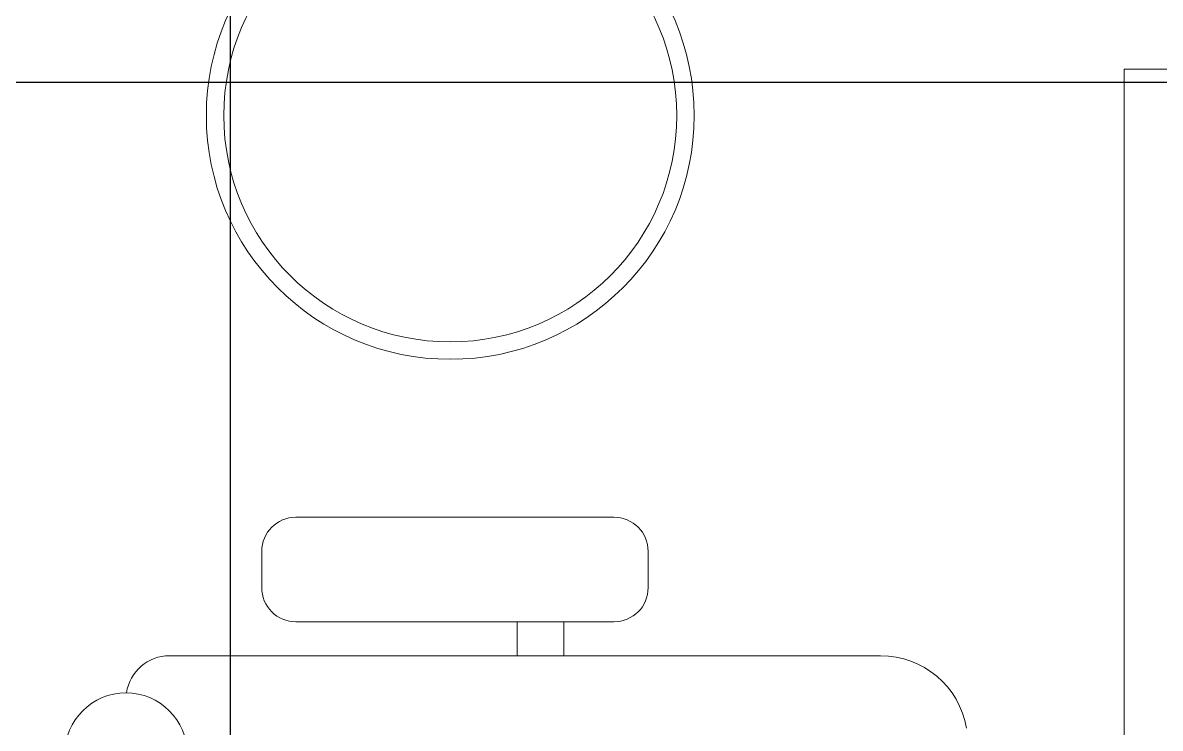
# Model space of a CAD drawing. Header units: inches. Extents: x -12418 to 472786, y -29325 to 19878.
# Drawn here: x 5881 to 6534, y -8771 to -8366 of the extents above; entities that cross this region are included whole.
import ezdxf

# ---------------------------------------------------------------- set-up
doc = ezdxf.new("R2010")
doc.units = ezdxf.units.IN
doc.header["$LTSCALE"] = 25
doc.header["$MEASUREMENT"] = 0
doc.linetypes.add('DASHDOT', pattern=[25.4, 12.7, -6.35, 0, -6.35])
doc.layers.get('0').update_dxf_attribs({"color": 8})
doc.layers.add('00-Ground Floor$0$False Ceiling', color=251, linetype='Continuous')
doc.layers.add('00-Ground Floor$0$LOADING', color=253, linetype='Continuous', lineweight=5)
doc.layers.add('E-LITE-CLNG-CNDT', color=6, linetype='DASHDOT', lineweight=35)

# ---------------------------------------------------------------- blocks, each defined once
blk = doc.blocks.new('00-Ground Floor$0$GF21043-P')
at = {"color": 0}
for p, q in [((-0.8, 0.75), (-0.8, 0)), ((-0.8, 0), (0.8, 0))]:
    blk.add_line(p, q, dxfattribs=at)
blk = doc.blocks.new('00-Ground Floor$0$GF21018-P')
at = {"color": 0}
for p, q in [((-0.2207, 0.47563), (-0.2207, 0.0675)), ((-0.2806, 0.34221), (-0.25983, 0.34221)), ((-0.30021, 0.32259), (-0.30021, 0.14)), ((-0.24021, 0.32259), (-0.24021, 0.14)), ((-0.24021, 0.29372), (-0.2207, 0.29372)), ((-0.24021, 0.26708), (-0.2207, 0.26708)), ((-0.2806, 0.12039), (-0.25983, 0.12039))]:
    blk.add_line(p, q, dxfattribs=at)
for centre, radius, start, end in [((-0.1707, 0.47563), 0.05, 99.63288, 180), ((-0.2806, 0.32259), 0.01962, 90, 180), ((-0.25983, 0.32259), 0.01962, 360, 90), ((-0.2806, 0.14), 0.01962, 180, 270), ((-0.25983, 0.14), 0.01962, 270, 360), ((-0.16429, 0.0425), 0.03511, 90, 270), ((-0.1957, 0.0675), 0.025, 180, 261.47208)]:
    blk.add_arc(centre, radius, start, end, dxfattribs=at)
blk = doc.blocks.new('00-Ground Floor$0$WM00001-P')
at = {"layer": '00-Ground Floor$0$LOADING'}
for radius in [0.14, 0.13]:
    blk.add_circle((0, 0), radius, dxfattribs=at)
blk = doc.blocks.new('00-Ground Floor$0$A$Ce9e1c4c3')
at = {"layer": '00-Ground Floor$0$False Ceiling', "color": 254, "linetype": 'Continuous'}
for p, q in [((-94000, -10017.43), (-94000, -6347.43)), ((-94542.07, -8400), (-90902.07, -8400))]:
    blk.add_line(p, q, dxfattribs=at)
blk = doc.blocks.new('00-Ground Floor')
at = {"layer": '00-Ground Floor$0$False Ceiling', "color": 254}
blk.add_blockref('00-Ground Floor$0$A$Ce9e1c4c3', (100000, 0), dxfattribs=at)
at = {"layer": '00-Ground Floor$0$LOADING', "extrusion": (-7.77426e-06, -8.17011e-07, 1)}
for name, p, xscale, yscale, zscale, rotation in [('00-Ground Floor$0$WM00001-P', (6126.17, -8419.13, -0.03), -1000.000000000002, 1000.000000000004, 1000.000000000002, 347.9985892354696), ('00-Ground Floor$0$GF21018-P', (5897.55, -8950.05, -0.03), 1000.000000000003, 1000.000000000003, 1000.000000000003, 269.9985892353254)]:
    blk.add_blockref(name, p, dxfattribs=dict(at, xscale=xscale, yscale=yscale, zscale=zscale, rotation=rotation))
at = {"layer": '00-Ground Floor$0$LOADING', "extrusion": (1.19929e-18, -8.17187e-07, 1), "xscale": 1000.000000000002, "yscale": 1000.000000000002, "zscale": 1000.000000000002, "rotation": 270}
blk.add_blockref('00-Ground Floor$0$GF21043-P', (6512.93, -9192.43, 0.01), dxfattribs=at)

msp = doc.modelspace()

# ---------------------------------------------------------------- block references
at = {"layer": 'E-LITE-CLNG-CNDT'}
msp.add_blockref('00-Ground Floor', (0, 0), dxfattribs=at)

doc.saveas('drawing.dxf')
